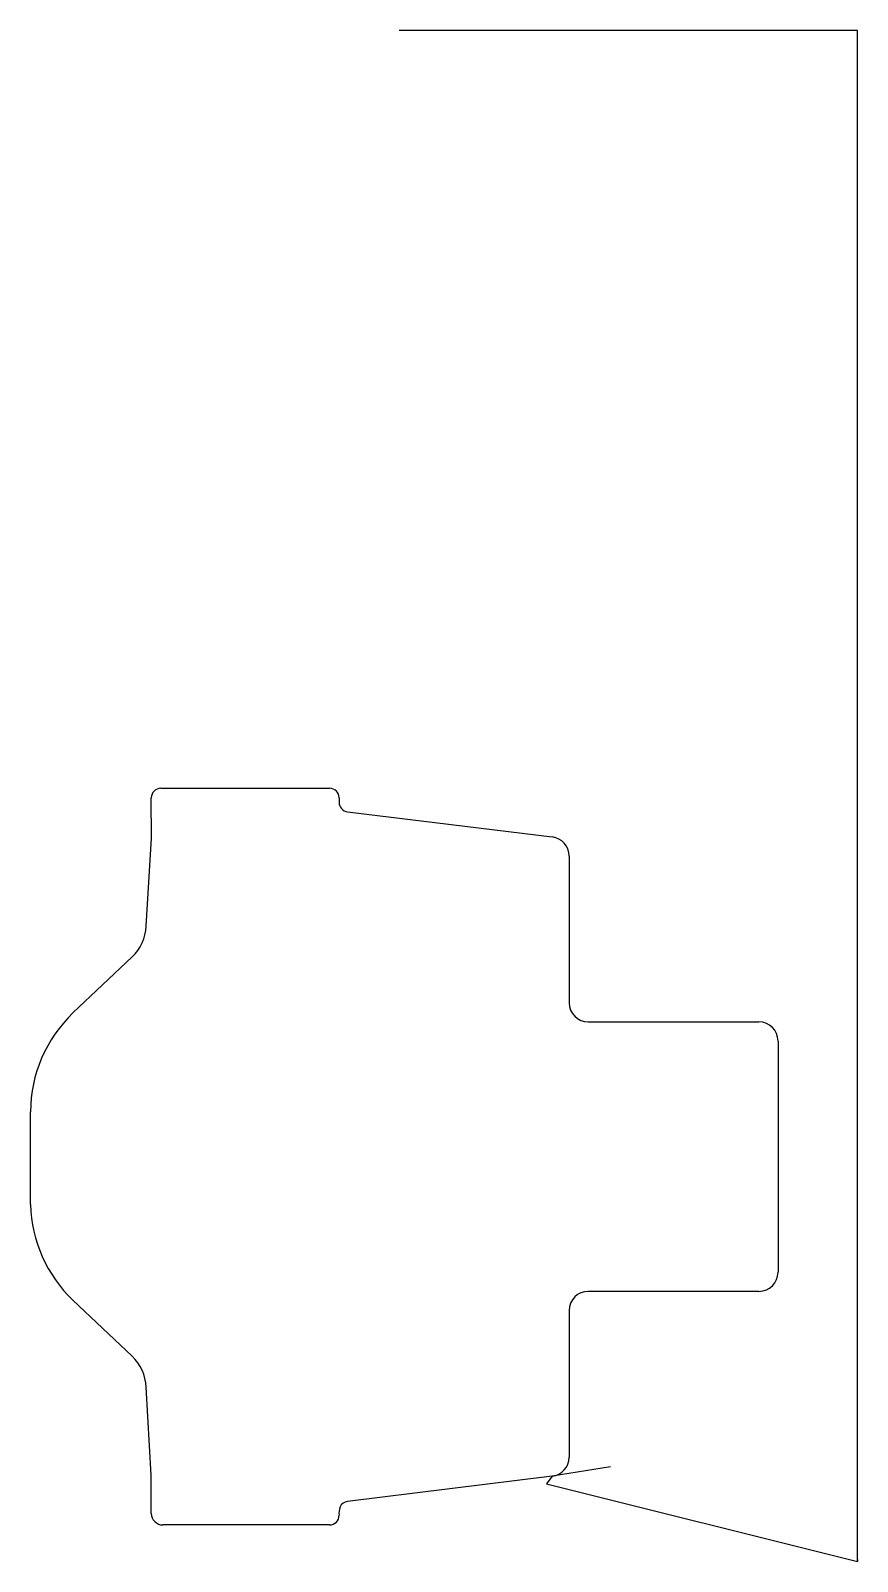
# Model space of a CAD drawing. Header units: metres. Extents: x 450 to 881, y 0 to 798.
import ezdxf

# ---------------------------------------------------------------- set-up
doc = ezdxf.new("R2010")
doc.units = ezdxf.units.M

msp = doc.modelspace()

# ---------------------------------------------------------------- linework, layer by layer
at = {"layer": 'TOOL_0'}
for p, q in [((643.009, 798.004), (642.009, 798.004)), ((881.133, 798.004), (643.009, 798.004)), ((881.133, 0.998), (881.133, 798.004)), ((517.725, 403.013), (605.725, 403.013)), ((512.727, 377.071), (512.725, 398.013)), ((610.725, 398.013), (610.725, 395.721)), ((615.116, 390.758), (721.944, 377.64)), ((510.078, 331.132), (512.727, 377.071)), ((730.725, 367.715), (730.725, 291.262)), ((471.852, 285.89), (502.638, 315.104)), ((740.725, 281.262), (829.725, 281.262)), ((839.725, 271.262), (839.725, 150.762)), ((449.744, 185.992), (449.725, 234.388)), ((502.638, 106.922), (471.852, 136.136)), ((829.725, 140.762), (740.725, 140.762)), ((730.725, 130.762), (730.725, 54.309)), ((512.725, 45.012), (510.078, 90.894)), ((752.254, 49.361), (721.943, 44.385)), ((512.725, 25.012), (512.725, 45.012)), ((721.943, 44.385), (615.115, 31.267)), ((721.944, 44.384), (718.953, 40.365)), ((718.953, 40.365), (881.133, -0.002)), ((605.725, 19.012), (518.725, 19.012)), ((881.133, -0.002), (881.133, 0.998)), ((881.133, 0.998), (881.133, -0.002)), ((881.133, -0.002), (881.133, 0.998))]:
    msp.add_line(p, q, dxfattribs=at)
for centre, radius, start, end in [((517.725, 398.013), 5, 90, 180), ((605.725, 398.013), 5, 0, 90), ((615.752, 395.745), 5.027, 180.273541, 262.732211), ((720.696, 367.688), 10.03, 0.154251, 82.85231), ((485.995, 332.57), 24.126, 313.617805, 356.582916), ((740.725, 291.262), 10, 180, 270), ((520.833, 234.342), 71.108, 133.537275, 179.962935), ((829.725, 271.262), 10, 0, 90), ((520.725, 187.638), 71, 181.328411, 226.500335), ((829.725, 150.762), 10, 270, 0), ((740.725, 130.762), 10, 90, 180), ((485.995, 89.456), 24.126, 3.417084, 46.382195), ((720.695, 54.335), 10.03, 277.154069, 359.851477), ((518.725, 25.012), 6, 180, 270), ((605.725, 24.012), 5, 270, 0), ((619.877, 25.27), 9.238, 160.399994, 187.826619), ((615.74, 26.288), 5.018, 97.154757, 155.498401)]:
    msp.add_arc(centre, radius, start, end, dxfattribs=at)

doc.saveas('drawing.dxf')
